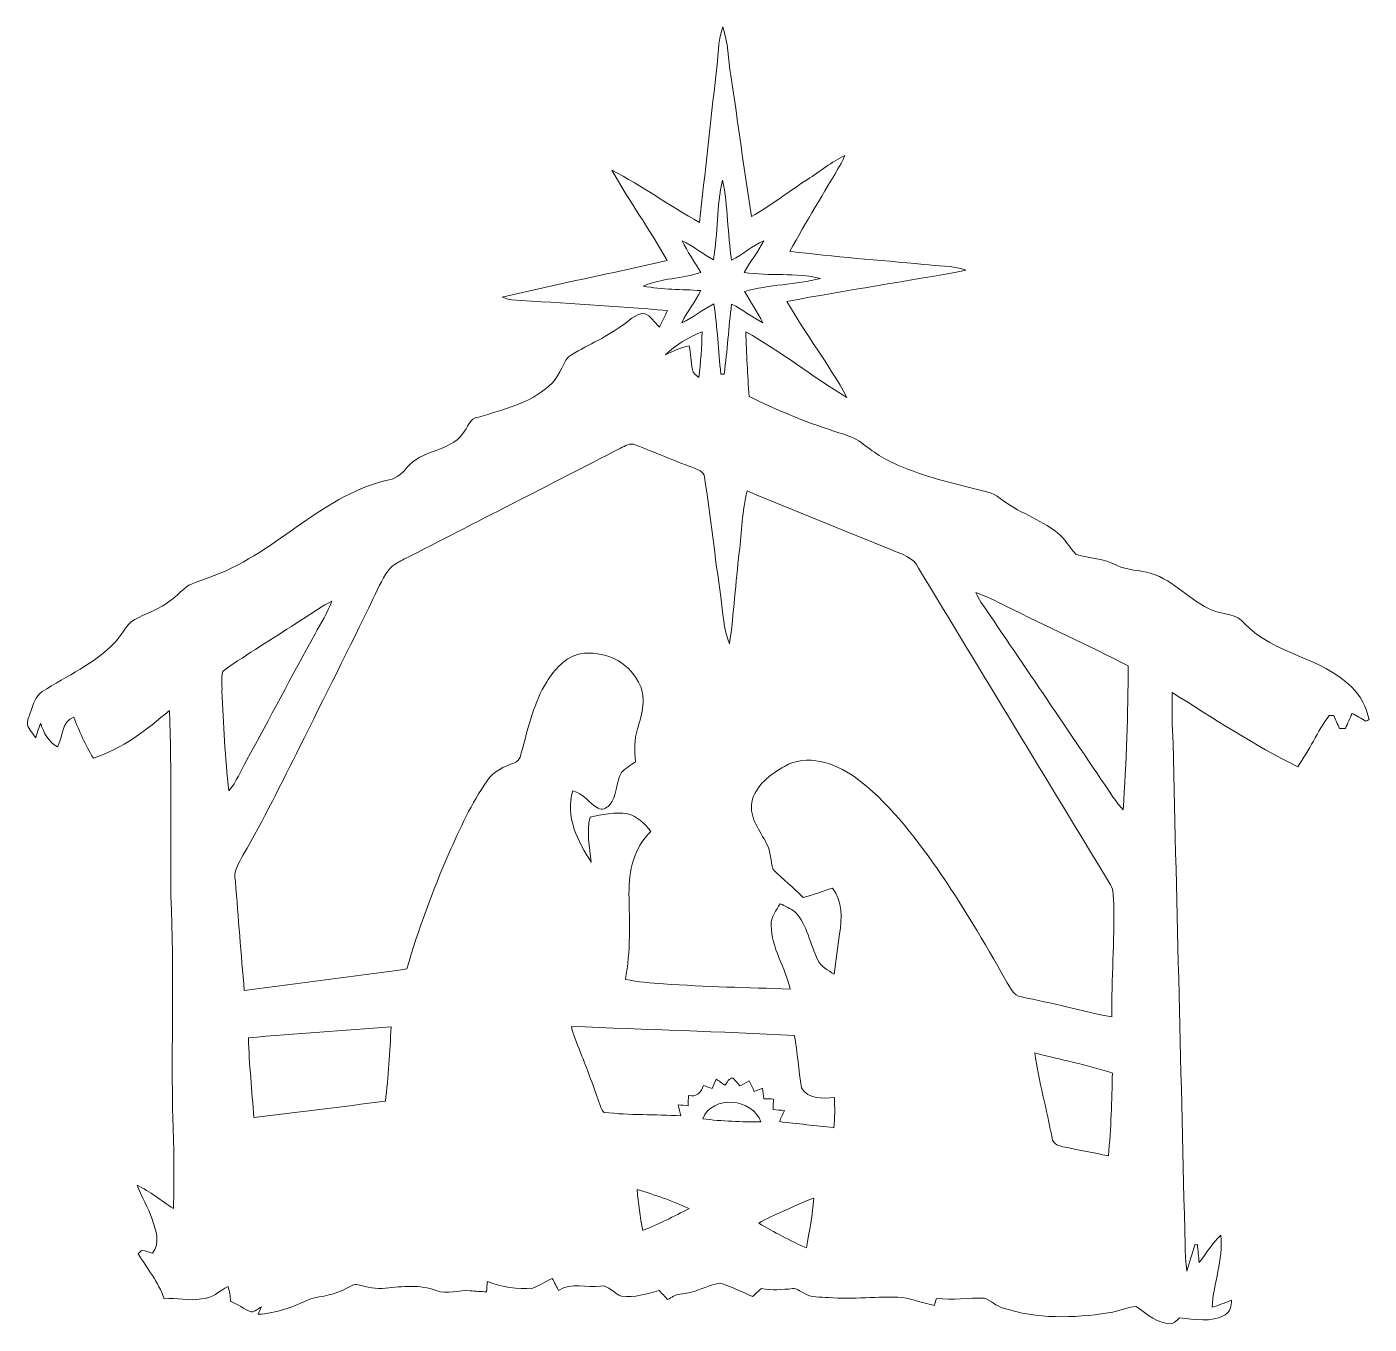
# Model space of a CAD drawing. Header units: centimetres. Extents: x -16.3 to 16.2, y -15.7 to 15.7.
import ezdxf

# ---------------------------------------------------------------- set-up
doc = ezdxf.new("R2010")
doc.units = ezdxf.units.CM
doc.header["$MEASUREMENT"] = 0
doc.layers.add('Layer 1', color=7, linetype='Continuous')

msp = doc.modelspace()

# ---------------------------------------------------------------- linework, layer by layer
at = {"layer": 'Layer 1', "color": 250, "lineweight": 9}
for points, knots in [([(0.43446, 14.5803), (0.48597, 14.95565), (0.46656, 15.34371), (0.59392, 15.70566), (0.59392, 15.70566), (0.72727, 15.32678), (0.72127, 14.91861), (0.789, 14.52632), (0.789, 14.52632), (0.95904, 13.38791), (1.10827, 12.24632), (1.28677, 11.10932), (1.28677, 11.10932), (1.75949, 11.37955), (2.18953, 11.71821), (2.64814, 12.01137), (2.64814, 12.01137), (2.94977, 12.1987), (3.22176, 12.43788), (3.54596, 12.58816), (3.54596, 12.58816), (3.5188, 12.52431), (3.49128, 12.46046), (3.45847, 12.39943), (3.45847, 12.39943), (3.04643, 11.68787), (2.61216, 10.98867), (2.21599, 10.2683), (2.21599, 10.2683), (3.2909, 10.13248), (4.37252, 10.05769), (5.45061, 9.9508), (5.45061, 9.9508), (5.79245, 9.90705), (6.15299, 9.93598), (6.47966, 9.80898), (6.47966, 9.80898), (5.03786, 9.53946), (3.58547, 9.32708), (2.14437, 9.05474), (2.14437, 9.05474), (2.59628, 8.25958), (3.16743, 7.53533), (3.59994, 6.72923), (3.59994, 6.72923), (2.76526, 7.2277), (2.00326, 7.84753), (1.14989, 8.31673), (1.14989, 8.31673), (1.17388, 7.79603), (1.18905, 7.27392), (1.23209, 6.75392), (1.23209, 6.75392), (1.88861, 6.4329), (2.56242, 6.14327), (3.26021, 5.92348), (3.26021, 5.92348), (3.45177, 5.85646), (3.65215, 5.80671), (3.83383, 5.71393), (3.83383, 5.71393), (4.12346, 5.50685), (4.40462, 5.28072), (4.73165, 5.13397), (4.73165, 5.13397), (5.35889, 4.85421), (6.02493, 4.67642), (6.69097, 4.51696), (6.69097, 4.51696), (6.90158, 4.46052), (7.13477, 4.43582), (7.30516, 4.28448), (7.30516, 4.28448), (7.73308, 3.94828), (8.26965, 3.79024), (8.6951, 3.45192), (8.6951, 3.45192), (8.88419, 3.31117), (8.9865, 3.08574), (9.1516, 2.92382), (9.1516, 2.92382), (9.47615, 2.83668), (9.82682, 2.82574), (10.12915, 2.66382), (10.12915, 2.66382), (10.38703, 2.53329), (10.68936, 2.55587), (10.9617, 2.46908), (10.9617, 2.46908), (11.52756, 2.29199), (11.91526, 1.79669), (12.45642, 1.57021), (12.45642, 1.57021), (12.71607, 1.46896), (13.04662, 1.49401), (13.229, 1.24742), (13.229, 1.24742), (13.95044, 0.50235), (15.09273, 0.44273), (15.82016, -0.28929), (15.82016, -0.28929), (16.04417, -0.49284), (16.16623, -0.78247), (16.24279, -1.06998), (16.24279, -1.06998), (16.22232, -1.08092), (16.1814, -1.10244), (16.16094, -1.11337), (16.16094, -1.11337), (16.05123, -1.04811), (15.94187, -0.9832), (15.83074, -0.92252), (15.83074, -0.92252), (15.77747, -1.04529), (15.7235, -1.1677), (15.66846, -1.28976), (15.66846, -1.28976), (15.62013, -1.28906), (15.57251, -1.2887), (15.52488, -1.2887), (15.52488, -1.2887), (15.47761, -1.18358), (15.43175, -1.07774), (15.38448, -0.97262), (15.38448, -0.97262), (15.35767, -0.97226), (15.30369, -0.97191), (15.27653, -0.97191), (15.27653, -0.97191), (14.98654, -1.36385), (14.79851, -1.82034), (14.51241, -2.21439), (14.51241, -2.21439), (13.45655, -1.69299), (12.47265, -1.04211), (11.4757, -0.41946), (11.4757, -0.41946), (11.46582, -0.82692), (11.47182, -1.23473), (11.4944, -1.64184), (11.4944, -1.64184), (11.58859, -5.69913), (11.69266, -9.75608), (11.7865, -13.81337), (11.7865, -13.81337), (11.79144, -14.01798), (11.80096, -14.22471), (11.82601, -14.42932), (11.82601, -14.42932), (11.89727, -14.21977), (11.95654, -14.00599), (12.01827, -13.79397), (12.01827, -13.79397), (12.0345, -13.79291), (12.06695, -13.79115), (12.08318, -13.79009), (12.08318, -13.79009), (12.09694, -13.93332), (12.1114, -14.07725), (12.12657, -14.22154), (12.12657, -14.22154), (12.30261, -14.00317), (12.44337, -13.75411), (12.6508, -13.56184), (12.6508, -13.56184), (12.71113, -14.15698), (12.47512, -14.72178), (12.43843, -15.30809), (12.43843, -15.30809), (12.59894, -15.26047), (12.7524, -15.19309), (12.9108, -15.13805), (12.9108, -15.13805), (12.90621, -15.26893), (12.88011, -15.41922), (12.75558, -15.49048), (12.75558, -15.49048), (12.4215, -15.68874), (12.01721, -15.5949), (11.65244, -15.56386), (11.65244, -15.56386), (11.59388, -15.6143), (11.5399, -15.67533), (11.46688, -15.70532), (11.46688, -15.70532), (11.12257, -15.7159), (10.8661, -15.47143), (10.6054, -15.28798), (10.6054, -15.28798), (10.37186, -15.30068), (10.1556, -15.41992), (9.92136, -15.4425), (9.92136, -15.4425), (9.07999, -15.57444), (8.19557, -15.59384), (7.37819, -15.32467), (7.37819, -15.32467), (7.21485, -15.27387), (7.08503, -15.15287), (6.93051, -15.08584), (6.93051, -15.08584), (6.54175, -15.0742), (6.15299, -15.13523), (5.76458, -15.09502), (5.76458, -15.09502), (5.74976, -15.15005), (5.73495, -15.20508), (5.71978, -15.26047), (5.71978, -15.26047), (5.45555, -15.21108), (5.2026, -15.11689), (4.93908, -15.06785), (4.93908, -15.06785), (4.34535, -15.04175), (3.75092, -15.11336), (3.15685, -15.07314), (3.15685, -15.07314), (2.95188, -15.04951), (2.72681, -15.0862), (2.54725, -14.96096), (2.54725, -14.96096), (2.46223, -14.92039), (2.38603, -14.83925), (2.28407, -14.85548), (2.28407, -14.85548), (2.03219, -14.87947), (1.77854, -14.90134), (1.52772, -14.85407), (1.52772, -14.85407), (1.45646, -14.91792), (1.38661, -14.98389), (1.3157, -15.0488), (1.3157, -15.0488), (1.05923, -14.92956), (0.80205, -14.80785), (0.53324, -14.72072), (0.53324, -14.72072), (0.1981, -14.77328), (-0.10141, -14.97966), (-0.44537, -14.98742), (-0.44537, -14.98742), (-0.55579, -14.99835), (-0.6461, -15.0742), (-0.74488, -15.11936), (-0.74488, -15.11936), (-0.81226, -15.04527), (-0.87964, -14.97154), (-0.94631, -14.89887), (-0.94631, -14.89887), (-1.24159, -14.98248), (-1.54533, -15.08408), (-1.85507, -15.03434), (-1.85507, -15.03434), (-2.04557, -14.99059), (-2.16093, -14.75212), (-2.37083, -14.79445), (-2.37083, -14.79445), (-2.71091, -14.8456), (-3.07003, -14.68862), (-3.38048, -14.90346), (-3.38048, -14.90346), (-3.43269, -14.80433), (-3.48384, -14.70661), (-3.5357, -14.60889), (-3.5357, -14.60889), (-3.69516, -14.68227), (-3.84191, -14.78387), (-4.00842, -14.84137), (-4.00842, -14.84137), (-4.37919, -14.87735), (-4.7542, -14.8142), (-5.10203, -14.68297), (-5.10203, -14.68297), (-5.10874, -14.74612), (-5.12179, -14.87171), (-5.12849, -14.93485), (-5.12849, -14.93485), (-5.25902, -14.9278), (-5.38955, -14.91475), (-5.52008, -14.90663), (-5.52008, -14.90663), (-5.7963, -14.88229), (-6.07641, -15.00576), (-6.34558, -14.9024), (-6.34558, -14.9024), (-6.73645, -14.75423), (-7.16508, -14.80045), (-7.57113, -14.84525), (-7.57113, -14.84525), (-7.79867, -14.87806), (-8.01739, -14.81491), (-8.23435, -14.76093), (-8.23435, -14.76093), (-8.3356, -14.72954), (-8.4252, -14.8142), (-8.51234, -14.84595), (-8.51234, -14.84595), (-8.78468, -15.00576), (-9.10253, -15.03257), (-9.40169, -15.10772), (-9.40169, -15.10772), (-9.79751, -15.29504), (-10.21343, -15.4552), (-10.65546, -15.47743), (-10.65546, -15.47743), (-10.63006, -15.4164), (-10.60396, -15.35642), (-10.5782, -15.29645), (-10.5782, -15.29645), (-10.65828, -15.33737), (-10.73166, -15.4164), (-10.8248, -15.41851), (-10.8248, -15.41851), (-11.00013, -15.35466), (-11.14653, -15.22872), (-11.32151, -15.16204), (-11.32151, -15.16204), (-11.33033, -15.04104), (-11.34867, -14.9218), (-11.38148, -14.80503), (-11.38148, -14.80503), (-11.59844, -14.9024), (-11.772, -15.11371), (-12.02953, -15.10137), (-12.02953, -15.10137), (-12.33151, -15.16628), (-12.63313, -15.06962), (-12.93476, -15.10031), (-12.93476, -15.10031), (-13.06317, -14.6925), (-13.3461, -14.37006), (-13.56059, -14.00987), (-13.56059, -14.00987), (-13.52707, -13.97953), (-13.49356, -13.94955), (-13.45969, -13.92027), (-13.45969, -13.92027), (-13.3782, -13.94567), (-13.29671, -13.97177), (-13.21522, -13.99788), (-13.21522, -13.99788), (-13.01449, -13.75587), (-13.13443, -13.43943), (-13.22016, -13.17379), (-13.22016, -13.17379), (-13.32317, -12.89121), (-13.47804, -12.63157), (-13.58881, -12.35252), (-13.58881, -12.35252), (-13.26919, -12.4961), (-13.00285, -12.7307), (-12.70616, -12.91414), (-12.70616, -12.91414), (-12.69028, -12.20189), (-12.68817, -11.48963), (-12.72133, -10.77807), (-12.72133, -10.77807), (-12.76155, -8.96797), (-12.69099, -7.15575), (-12.76719, -5.34635), (-12.76719, -5.34635), (-12.7686, -3.8474), (-12.75696, -2.34774), (-12.8, -0.84985), (-12.8, -0.84985), (-13.35386, -1.32151), (-13.943, -1.78083), (-14.64432, -2.00802), (-14.64432, -2.00802), (-14.84152, -1.69616), (-14.98828, -1.35644), (-15.1174, -1.01177), (-15.1174, -1.01177), (-15.4296, -1.11232), (-15.37281, -1.49473), (-15.51568, -1.73497), (-15.51568, -1.73497), (-15.73158, -1.61714), (-15.84623, -1.39665), (-15.92067, -1.16982), (-15.92067, -1.16982), (-15.97253, -1.27918), (-16.0071, -1.3956), (-16.04026, -1.51201), (-16.04026, -1.51201), (-16.11011, -1.41324), (-16.19125, -1.3201), (-16.23993, -1.20862), (-16.23993, -1.20862), (-16.25616, -1.09997), (-16.19936, -0.9959), (-16.16867, -0.8943), (-16.16867, -0.8943), (-16.09706, -0.7165), (-16.06037, -0.50342), (-15.88504, -0.39547), (-15.88504, -0.39547), (-15.28885, -0.01024), (-14.61433, 0.27833), (-14.11868, 0.80186), (-14.11868, 0.80186), (-13.97475, 0.95496), (-13.88126, 1.14899), (-13.73133, 1.29539), (-13.73133, 1.29539), (-13.49673, 1.45203), (-13.21839, 1.5247), (-12.98133, 1.67675), (-12.98133, 1.67675), (-12.76225, 1.80198), (-12.58057, 1.97837), (-12.39325, 2.14418), (-12.39325, 2.14418), (-12.22991, 2.24437), (-12.03941, 2.29199), (-11.86302, 2.36325), (-11.86302, 2.36325), (-10.29351, 2.8903), (-9.18755, 4.31129), (-7.56583, 4.72087), (-7.56583, 4.72087), (-7.3517, 4.73921), (-7.18095, 4.86198), (-7.05501, 5.02955), (-7.05501, 5.02955), (-6.7047, 5.46734), (-6.03725, 5.40102), (-5.69788, 5.85258), (-5.69788, 5.85258), (-5.57687, 5.99192), (-5.55077, 6.23957), (-5.32181, 6.25051), (-5.32181, 6.25051), (-4.72703, 6.43925), (-4.0818, 6.5793), (-3.60731, 7.01392), (-3.60731, 7.01392), (-3.37977, 7.19278), (-3.30992, 7.48982), (-3.14518, 7.7163), (-3.14518, 7.7163), (-2.73066, 7.97771), (-2.26676, 8.15904), (-1.87094, 8.45325), (-1.87094, 8.45325), (-1.68609, 8.5605), (-1.53721, 8.76052), (-1.30509, 8.7644), (-1.30509, 8.7644), (-1.14951, 8.70196), (-1.06096, 8.54603), (-0.94173, 8.43526), (-0.94173, 8.43526), (-0.87329, 8.5665), (-0.80026, 8.69561), (-0.74876, 8.83461), (-0.74876, 8.83461), (-2.00076, 8.9482), (-3.25771, 9.00817), (-4.51184, 9.09601), (-4.51184, 9.09601), (-4.59474, 9.10448), (-4.67376, 9.13235), (-4.75208, 9.15881), (-4.75208, 9.15881), (-3.42316, 9.47243), (-2.08296, 9.73842), (-0.75228, 10.04463), (-0.75228, 10.04463), (-1.16821, 10.79288), (-1.67974, 11.48644), (-2.09108, 12.23644), (-2.09108, 12.23644), (-1.36224, 11.85509), (-0.69161, 11.3672), (0.02877, 10.96856), (0.02877, 10.96856), (0.16529, 12.17224), (0.2937, 13.37697), (0.43446, 14.5803), (0.43446, 14.5803), (0.43446, 14.5803), (0.43446, 14.5803), (0.43446, 14.5803)], [0, 0, 0, 0, 0.00819672, 0.00819672, 0.00819672, 0.00819672, 0.01639344, 0.01639344, 0.01639344, 0.01639344, 0.02459016, 0.02459016, 0.02459016, 0.02459016, 0.03278689, 0.03278689, 0.03278689, 0.03278689, 0.04098361, 0.04098361, 0.04098361, 0.04098361, 0.04918033, 0.04918033, 0.04918033, 0.04918033, 0.05737705, 0.05737705, 0.05737705, 0.05737705, 0.06557377, 0.06557377, 0.06557377, 0.06557377, 0.07377049, 0.07377049, 0.07377049, 0.07377049, 0.08196721, 0.08196721, 0.08196721, 0.08196721, 0.09016393, 0.09016393, 0.09016393, 0.09016393, 0.09836066, 0.09836066, 0.09836066, 0.09836066, 0.10655738, 0.10655738, 0.10655738, 0.10655738, 0.1147541, 0.1147541, 0.1147541, 0.1147541, 0.12295082, 0.12295082, 0.12295082, 0.12295082, 0.13114754, 0.13114754, 0.13114754, 0.13114754, 0.13934426, 0.13934426, 0.13934426, 0.13934426, 0.14754098, 0.14754098, 0.14754098, 0.14754098, 0.1557377, 0.1557377, 0.1557377, 0.1557377, 0.16393443, 0.16393443, 0.16393443, 0.16393443, 0.17213115, 0.17213115, 0.17213115, 0.17213115, 0.18032787, 0.18032787, 0.18032787, 0.18032787, 0.18852459, 0.18852459, 0.18852459, 0.18852459, 0.19672131, 0.19672131, 0.19672131, 0.19672131, 0.20491803, 0.20491803, 0.20491803, 0.20491803, 0.21311475, 0.21311475, 0.21311475, 0.21311475, 0.22131148, 0.22131148, 0.22131148, 0.22131148, 0.2295082, 0.2295082, 0.2295082, 0.2295082, 0.23770492, 0.23770492, 0.23770492, 0.23770492, 0.24590164, 0.24590164, 0.24590164, 0.24590164, 0.25409836, 0.25409836, 0.25409836, 0.25409836, 0.26229508, 0.26229508, 0.26229508, 0.26229508, 0.2704918, 0.2704918, 0.2704918, 0.2704918, 0.27868852, 0.27868852, 0.27868852, 0.27868852, 0.28688525, 0.28688525, 0.28688525, 0.28688525, 0.29508197, 0.29508197, 0.29508197, 0.29508197, 0.30327869, 0.30327869, 0.30327869, 0.30327869, 0.31147541, 0.31147541, 0.31147541, 0.31147541, 0.31967213, 0.31967213, 0.31967213, 0.31967213, 0.32786885, 0.32786885, 0.32786885, 0.32786885, 0.33606557, 0.33606557, 0.33606557, 0.33606557, 0.3442623, 0.3442623, 0.3442623, 0.3442623, 0.35245902, 0.35245902, 0.35245902, 0.35245902, 0.36065574, 0.36065574, 0.36065574, 0.36065574, 0.36885246, 0.36885246, 0.36885246, 0.36885246, 0.37704918, 0.37704918, 0.37704918, 0.37704918, 0.3852459, 0.3852459, 0.3852459, 0.3852459, 0.39344262, 0.39344262, 0.39344262, 0.39344262, 0.40163934, 0.40163934, 0.40163934, 0.40163934, 0.40983607, 0.40983607, 0.40983607, 0.40983607, 0.41803279, 0.41803279, 0.41803279, 0.41803279, 0.42622951, 0.42622951, 0.42622951, 0.42622951, 0.43442623, 0.43442623, 0.43442623, 0.43442623, 0.44262295, 0.44262295, 0.44262295, 0.44262295, 0.45081967, 0.45081967, 0.45081967, 0.45081967, 0.45901639, 0.45901639, 0.45901639, 0.45901639, 0.46721311, 0.46721311, 0.46721311, 0.46721311, 0.47540984, 0.47540984, 0.47540984, 0.47540984, 0.48360656, 0.48360656, 0.48360656, 0.48360656, 0.49180328, 0.49180328, 0.49180328, 0.49180328, 0.5, 0.5, 0.5, 0.5, 0.50819672, 0.50819672, 0.50819672, 0.50819672, 0.51639344, 0.51639344, 0.51639344, 0.51639344, 0.52459016, 0.52459016, 0.52459016, 0.52459016, 0.53278689, 0.53278689, 0.53278689, 0.53278689, 0.54098361, 0.54098361, 0.54098361, 0.54098361, 0.54918033, 0.54918033, 0.54918033, 0.54918033, 0.55737705, 0.55737705, 0.55737705, 0.55737705, 0.56557377, 0.56557377, 0.56557377, 0.56557377, 0.57377049, 0.57377049, 0.57377049, 0.57377049, 0.58196721, 0.58196721, 0.58196721, 0.58196721, 0.59016393, 0.59016393, 0.59016393, 0.59016393, 0.59836066, 0.59836066, 0.59836066, 0.59836066, 0.60655738, 0.60655738, 0.60655738, 0.60655738, 0.6147541, 0.6147541, 0.6147541, 0.6147541, 0.62295082, 0.62295082, 0.62295082, 0.62295082, 0.63114754, 0.63114754, 0.63114754, 0.63114754, 0.63934426, 0.63934426, 0.63934426, 0.63934426, 0.64754098, 0.64754098, 0.64754098, 0.64754098, 0.6557377, 0.6557377, 0.6557377, 0.6557377, 0.66393443, 0.66393443, 0.66393443, 0.66393443, 0.67213115, 0.67213115, 0.67213115, 0.67213115, 0.68032787, 0.68032787, 0.68032787, 0.68032787, 0.68852459, 0.68852459, 0.68852459, 0.68852459, 0.69672131, 0.69672131, 0.69672131, 0.69672131, 0.70491803, 0.70491803, 0.70491803, 0.70491803, 0.71311475, 0.71311475, 0.71311475, 0.71311475, 0.72131148, 0.72131148, 0.72131148, 0.72131148, 0.7295082, 0.7295082, 0.7295082, 0.7295082, 0.73770492, 0.73770492, 0.73770492, 0.73770492, 0.74590164, 0.74590164, 0.74590164, 0.74590164, 0.75409836, 0.75409836, 0.75409836, 0.75409836, 0.76229508, 0.76229508, 0.76229508, 0.76229508, 0.7704918, 0.7704918, 0.7704918, 0.7704918, 0.77868852, 0.77868852, 0.77868852, 0.77868852, 0.78688525, 0.78688525, 0.78688525, 0.78688525, 0.79508197, 0.79508197, 0.79508197, 0.79508197, 0.80327869, 0.80327869, 0.80327869, 0.80327869, 0.81147541, 0.81147541, 0.81147541, 0.81147541, 0.81967213, 0.81967213, 0.81967213, 0.81967213, 0.82786885, 0.82786885, 0.82786885, 0.82786885, 0.83606557, 0.83606557, 0.83606557, 0.83606557, 0.8442623, 0.8442623, 0.8442623, 0.8442623, 0.85245902, 0.85245902, 0.85245902, 0.85245902, 0.86065574, 0.86065574, 0.86065574, 0.86065574, 0.86885246, 0.86885246, 0.86885246, 0.86885246, 0.87704918, 0.87704918, 0.87704918, 0.87704918, 0.8852459, 0.8852459, 0.8852459, 0.8852459, 0.89344262, 0.89344262, 0.89344262, 0.89344262, 0.90163934, 0.90163934, 0.90163934, 0.90163934, 0.90983607, 0.90983607, 0.90983607, 0.90983607, 0.91803279, 0.91803279, 0.91803279, 0.91803279, 0.92622951, 0.92622951, 0.92622951, 0.92622951, 0.93442623, 0.93442623, 0.93442623, 0.93442623, 0.94262295, 0.94262295, 0.94262295, 0.94262295, 0.95081967, 0.95081967, 0.95081967, 0.95081967, 0.95901639, 0.95901639, 0.95901639, 0.95901639, 0.96721311, 0.96721311, 0.96721311, 0.96721311, 0.97540984, 0.97540984, 0.97540984, 0.97540984, 0.98360656, 0.98360656, 0.98360656, 0.98360656, 1, 1, 1, 1]), ([(0.36461, 10.06263), (0.10744, 10.20656), (-0.12293, 10.39565), (-0.38751, 10.52547), (-0.38751, 10.52547), (-0.27039, 10.25066), (-0.08589, 10.01253), (0.06122, 9.7543), (0.06122, 9.7543), (-0.3928, 9.60648), (-0.89057, 9.61601), (-1.33049, 9.42798), (-1.33049, 9.42798), (-0.87329, 9.32991), (-0.40233, 9.35566), (0.06122, 9.3158), (0.06122, 9.3158), (-0.07389, 9.04557), (-0.26863, 8.80991), (-0.40198, 8.53827), (-0.40198, 8.53827), (-0.12434, 8.65963), (0.1092, 8.86001), (0.37943, 8.99653), (0.37943, 8.99653), (0.46127, 8.43279), (0.48491, 7.86306), (0.54664, 7.2972), (0.54664, 7.2972), (0.5664, 7.2972), (0.60556, 7.2972), (0.62531, 7.2972), (0.62531, 7.2972), (0.70786, 7.85918), (0.73256, 8.42715), (0.80805, 8.98983), (0.80805, 8.98983), (1.07475, 8.86565), (1.29912, 8.6681), (1.563, 8.53757), (1.563, 8.53757), (1.43317, 8.80145), (1.27054, 9.04663), (1.11744, 9.2971), (1.11744, 9.2971), (1.72034, 9.46714), (2.35675, 9.45408), (2.9607, 9.61354), (2.9607, 9.61354), (2.35534, 9.7543), (1.72316, 9.66751), (1.11003, 9.75324), (1.11003, 9.75324), (1.25749, 10.01818), (1.44693, 10.25736), (1.5884, 10.52618), (1.5884, 10.52618), (1.30759, 10.40588), (1.07722, 10.19633), (0.8084, 10.05381), (0.8084, 10.05381), (0.70434, 10.69727), (0.72303, 11.35626), (0.58686, 11.99479), (0.58686, 11.99479), (0.42882, 11.36367), (0.48491, 10.70115), (0.36461, 10.06263), (0.36461, 10.06263), (0.36461, 10.06263), (0.36461, 10.06263), (0.36461, 10.06263)], [0, 0, 0, 0, 0.05263158, 0.05263158, 0.05263158, 0.05263158, 0.10526316, 0.10526316, 0.10526316, 0.10526316, 0.15789474, 0.15789474, 0.15789474, 0.15789474, 0.21052632, 0.21052632, 0.21052632, 0.21052632, 0.26315789, 0.26315789, 0.26315789, 0.26315789, 0.31578947, 0.31578947, 0.31578947, 0.31578947, 0.36842105, 0.36842105, 0.36842105, 0.36842105, 0.42105263, 0.42105263, 0.42105263, 0.42105263, 0.47368421, 0.47368421, 0.47368421, 0.47368421, 0.52631579, 0.52631579, 0.52631579, 0.52631579, 0.57894737, 0.57894737, 0.57894737, 0.57894737, 0.63157895, 0.63157895, 0.63157895, 0.63157895, 0.68421053, 0.68421053, 0.68421053, 0.68421053, 0.73684211, 0.73684211, 0.73684211, 0.73684211, 0.78947368, 0.78947368, 0.78947368, 0.78947368, 0.84210526, 0.84210526, 0.84210526, 0.84210526, 0.89473684, 0.89473684, 0.89473684, 0.89473684, 1, 1, 1, 1]), ([(-0.79709, 7.76357), (-0.61082, 7.84965), (-0.42385, 7.93785), (-0.22135, 7.98088), (-0.22135, 7.98088), (-0.17585, 7.7918), (-0.17338, 7.59565), (-0.14127, 7.40374), (-0.14127, 7.40374), (-0.13034, 7.31413), (-0.04355, 7.26721), (0.01748, 7.21253), (0.01748, 7.21253), (0.05875, 7.58048), (0.08309, 7.94984), (0.09297, 8.3199), (0.09297, 8.3199), (-0.23335, 8.19114), (-0.54168, 8.00523), (-0.79709, 7.76357), (-0.79709, 7.76357), (-0.79709, 7.76357), (-0.79709, 7.76357), (-0.79709, 7.76357)], [0, 0, 0, 0, 0.14285714, 0.14285714, 0.14285714, 0.14285714, 0.28571429, 0.28571429, 0.28571429, 0.28571429, 0.42857143, 0.42857143, 0.42857143, 0.42857143, 0.57142857, 0.57142857, 0.57142857, 0.57142857, 0.71428571, 0.71428571, 0.71428571, 0.71428571, 1, 1, 1, 1]), ([(-1.88188, 5.50121), (-3.62848, 4.60127), (-5.37791, 3.70592), (-7.12627, 2.80881), (-7.12627, 2.80881), (-7.22646, 2.75483), (-7.32841, 2.70368), (-7.4219, 2.63842), (-7.4219, 2.63842), (-7.63039, 2.41511), (-7.73376, 2.12477), (-7.86958, 1.85666), (-7.86958, 1.85666), (-8.45554, 0.65933), (-9.04856, -0.53517), (-9.64687, -1.72685), (-9.64687, -1.72685), (-10.08608, -2.6095), (-10.52458, -3.49321), (-11.01494, -4.34905), (-11.01494, -4.34905), (-11.1236, -4.54731), (-11.26965, -4.75051), (-11.20721, -4.99217), (-11.20721, -4.99217), (-11.13383, -5.8727), (-11.07315, -6.75464), (-10.99095, -7.63447), (-10.99095, -7.63447), (-9.68074, -7.45209), (-8.36523, -7.30674), (-7.05678, -7.1113), (-7.05678, -7.1113), (-6.77596, -6.1588), (-6.43024, -5.2257), (-6.03866, -4.31342), (-6.03866, -4.31342), (-5.7709, -3.70805), (-5.49256, -3.10234), (-5.11473, -2.55624), (-5.11473, -2.55624), (-4.9574, -2.32975), (-4.70198, -2.2084), (-4.4501, -2.11809), (-4.4501, -2.11809), (-4.30864, -2.0761), (-4.29558, -1.90042), (-4.25819, -1.78542), (-4.25819, -1.78542), (-4.11108, -1.22767), (-3.97526, -0.65441), (-3.6694, -0.1577), (-3.6694, -0.1577), (-3.48278, 0.14534), (-3.22208, 0.43779), (-2.86048, 0.51893), (-2.86048, 0.51893), (-2.31227, 0.61347), (-1.69985, 0.3436), (-1.44867, -0.1644), (-1.44867, -0.1644), (-1.23841, -0.50977), (-1.36682, -0.93064), (-1.46807, -1.29329), (-1.46807, -1.29329), (-1.56226, -1.55188), (-1.53616, -1.82599), (-1.52169, -2.0948), (-1.52169, -2.0948), (-1.63529, -2.17876), (-1.76723, -2.24473), (-1.85754, -2.3555), (-1.85754, -2.3555), (-2.00747, -2.60139), (-1.95631, -2.92912), (-2.15563, -3.15172), (-2.15563, -3.15172), (-2.22584, -3.2124), (-2.33202, -3.28084), (-2.42339, -3.22193), (-2.42339, -3.22193), (-2.64176, -3.09775), (-2.78323, -2.85962), (-3.04111, -2.80036), (-3.04111, -2.80036), (-3.22314, -3.40996), (-2.92398, -4.02767), (-2.59026, -4.52403), (-2.59026, -4.52403), (-2.634, -4.16279), (-2.70738, -3.79872), (-2.6213, -3.43642), (-2.6213, -3.43642), (-2.32497, -3.36833), (-2.0177, -3.30624), (-1.7129, -3.35739), (-1.7129, -3.35739), (-1.47477, -3.41243), (-1.29591, -3.59622), (-1.14845, -3.78073), (-1.14845, -3.78073), (-1.55873, -4.16737), (-1.68326, -4.74416), (-1.67762, -5.28709), (-1.67762, -5.28709), (-1.66351, -5.98135), (-1.63423, -6.68091), (-1.76511, -7.36777), (-1.76511, -7.36777), (-1.46137, -7.42457), (-1.15339, -7.45702), (-0.84471, -7.47502), (-0.84471, -7.47502), (0.17587, -7.54063), (1.19858, -7.56956), (2.22093, -7.59849), (2.22093, -7.59849), (2.11404, -7.06967), (1.76443, -6.60789), (1.7669, -6.05262), (1.7669, -6.05262), (1.7475, -5.84977), (1.89249, -5.69772), (1.9821, -5.53297), (1.9821, -5.53297), (2.10557, -5.58942), (2.23045, -5.64551), (2.33946, -5.72735), (2.33946, -5.72735), (2.65061, -6.04838), (2.69788, -6.51511), (2.89861, -6.89717), (2.89861, -6.89717), (2.97093, -7.06297), (3.14309, -7.14623), (3.28914, -7.23795), (3.28914, -7.23795), (3.32759, -6.91163), (3.37239, -6.58672), (3.42284, -6.26252), (3.42284, -6.26252), (3.47717, -5.89104), (3.49375, -5.46771), (3.25174, -5.15656), (3.25174, -5.15656), (3.01291, -5.22676), (2.78255, -5.32307), (2.5409, -5.3841), (2.5409, -5.3841), (2.30877, -5.14668), (2.04912, -4.93713), (1.81523, -4.70395), (1.81523, -4.70395), (1.74574, -4.50039), (1.76232, -4.27179), (1.65578, -4.07918), (1.65578, -4.07918), (1.4995, -3.7652), (1.2268, -3.45547), (1.29912, -3.07764), (1.29912, -3.07764), (1.37497, -2.67124), (1.74785, -2.3989), (2.08475, -2.2084), (2.08475, -2.2084), (2.6238, -1.89195), (3.29866, -2.11914), (3.77703, -2.45499), (3.77703, -2.45499), (4.59159, -3.04801), (5.20507, -3.86751), (5.78328, -4.68172), (5.78328, -4.68172), (6.38582, -5.55449), (6.93263, -6.46537), (7.44521, -7.39352), (7.44521, -7.39352), (7.54611, -7.54381), (7.6209, -7.76712), (7.82798, -7.78899), (7.82798, -7.78899), (8.55964, -7.92975), (9.27648, -8.13965), (10.00955, -8.2737), (10.00955, -8.2737), (10.01061, -7.35578), (10.07447, -6.43926), (10.05753, -5.52133), (10.05753, -5.52133), (10.04201, -5.37105), (10.06424, -5.20524), (9.98133, -5.07154), (9.98133, -5.07154), (8.4284, -2.51884), (6.88112, 0.03774), (5.33454, 2.59432), (5.33454, 2.59432), (5.21813, 2.85961), (4.92003, 2.93581), (4.67555, 3.03565), (4.67555, 3.03565), (3.5135, 3.51754), (2.33981, 3.97157), (1.18235, 4.4644), (1.18235, 4.4644), (1.05888, 3.97933), (1.05253, 3.47415), (0.99291, 2.97955), (0.99291, 2.97955), (0.90507, 2.24154), (0.85885, 1.49895), (0.75725, 0.7627), (0.75725, 0.7627), (0.60132, 1.12042), (0.60415, 1.518), (0.54453, 1.89688), (0.54453, 1.89688), (0.40871, 2.86349), (0.28912, 3.83222), (0.15294, 4.79848), (0.15294, 4.79848), (0.13495, 4.93994), (-0.02556, 4.98227), (-0.13492, 5.03131), (-0.13492, 5.03131), (-0.602, 5.20523), (-1.05991, 5.40384), (-1.52522, 5.582), (-1.52522, 5.582), (-1.65046, 5.64197), (-1.77075, 5.55166), (-1.88188, 5.50121), (-1.88188, 5.50121), (-1.88188, 5.50121), (-1.88188, 5.50121), (-1.88188, 5.50121)], [0, 0, 0, 0, 0.01666667, 0.01666667, 0.01666667, 0.01666667, 0.03333333, 0.03333333, 0.03333333, 0.03333333, 0.05, 0.05, 0.05, 0.05, 0.06666667, 0.06666667, 0.06666667, 0.06666667, 0.08333333, 0.08333333, 0.08333333, 0.08333333, 0.1, 0.1, 0.1, 0.1, 0.11666667, 0.11666667, 0.11666667, 0.11666667, 0.13333333, 0.13333333, 0.13333333, 0.13333333, 0.15, 0.15, 0.15, 0.15, 0.16666667, 0.16666667, 0.16666667, 0.16666667, 0.18333333, 0.18333333, 0.18333333, 0.18333333, 0.2, 0.2, 0.2, 0.2, 0.21666667, 0.21666667, 0.21666667, 0.21666667, 0.23333333, 0.23333333, 0.23333333, 0.23333333, 0.25, 0.25, 0.25, 0.25, 0.26666667, 0.26666667, 0.26666667, 0.26666667, 0.28333333, 0.28333333, 0.28333333, 0.28333333, 0.3, 0.3, 0.3, 0.3, 0.31666667, 0.31666667, 0.31666667, 0.31666667, 0.33333333, 0.33333333, 0.33333333, 0.33333333, 0.35, 0.35, 0.35, 0.35, 0.36666667, 0.36666667, 0.36666667, 0.36666667, 0.38333333, 0.38333333, 0.38333333, 0.38333333, 0.4, 0.4, 0.4, 0.4, 0.41666667, 0.41666667, 0.41666667, 0.41666667, 0.43333333, 0.43333333, 0.43333333, 0.43333333, 0.45, 0.45, 0.45, 0.45, 0.46666667, 0.46666667, 0.46666667, 0.46666667, 0.48333333, 0.48333333, 0.48333333, 0.48333333, 0.5, 0.5, 0.5, 0.5, 0.51666667, 0.51666667, 0.51666667, 0.51666667, 0.53333333, 0.53333333, 0.53333333, 0.53333333, 0.55, 0.55, 0.55, 0.55, 0.56666667, 0.56666667, 0.56666667, 0.56666667, 0.58333333, 0.58333333, 0.58333333, 0.58333333, 0.6, 0.6, 0.6, 0.6, 0.61666667, 0.61666667, 0.61666667, 0.61666667, 0.63333333, 0.63333333, 0.63333333, 0.63333333, 0.65, 0.65, 0.65, 0.65, 0.66666667, 0.66666667, 0.66666667, 0.66666667, 0.68333333, 0.68333333, 0.68333333, 0.68333333, 0.7, 0.7, 0.7, 0.7, 0.71666667, 0.71666667, 0.71666667, 0.71666667, 0.73333333, 0.73333333, 0.73333333, 0.73333333, 0.75, 0.75, 0.75, 0.75, 0.76666667, 0.76666667, 0.76666667, 0.76666667, 0.78333333, 0.78333333, 0.78333333, 0.78333333, 0.8, 0.8, 0.8, 0.8, 0.81666667, 0.81666667, 0.81666667, 0.81666667, 0.83333333, 0.83333333, 0.83333333, 0.83333333, 0.85, 0.85, 0.85, 0.85, 0.86666667, 0.86666667, 0.86666667, 0.86666667, 0.88333333, 0.88333333, 0.88333333, 0.88333333, 0.9, 0.9, 0.9, 0.9, 0.91666667, 0.91666667, 0.91666667, 0.91666667, 0.93333333, 0.93333333, 0.93333333, 0.93333333, 0.95, 0.95, 0.95, 0.95, 0.96666667, 0.96666667, 0.96666667, 0.96666667, 1, 1, 1, 1]), ([(6.72202, 2.0013), (6.75694, 1.92369), (6.79504, 1.84643), (6.84267, 1.77482), (6.84267, 1.77482), (7.91441, 0.20002), (8.98121, -1.37831), (10.04836, -2.95629), (10.04836, -2.95629), (10.12103, -3.06035), (10.19653, -3.16442), (10.28613, -3.25544), (10.28613, -3.25544), (10.36657, -2.09657), (10.4029, -0.93416), (10.41137, 0.22718), (10.41137, 0.22718), (9.43523, 0.73342), (8.43087, 1.18392), (7.44733, 1.67533), (7.44733, 1.67533), (7.21062, 1.79528), (6.97179, 1.9117), (6.72202, 2.0013), (6.72202, 2.0013), (6.72202, 2.0013), (6.72202, 2.0013), (6.72202, 2.0013)], [0, 0, 0, 0, 0.125, 0.125, 0.125, 0.125, 0.25, 0.25, 0.25, 0.25, 0.375, 0.375, 0.375, 0.375, 0.5, 0.5, 0.5, 0.5, 0.625, 0.625, 0.625, 0.625, 0.75, 0.75, 0.75, 0.75, 1, 1, 1, 1]), ([(-9.52516, 1.39488), (-10.10125, 1.01705), (-10.68686, 0.6544), (-11.26295, 0.27657), (-11.26295, 0.27657), (-11.34902, 0.21201), (-11.45309, 0.16262), (-11.51765, 0.07337), (-11.51765, 0.07337), (-11.55893, -0.07056), (-11.52365, -0.22473), (-11.53141, -0.37254), (-11.53141, -0.37254), (-11.49049, -1.18252), (-11.46156, -1.99497), (-11.36243, -2.80036), (-11.36243, -2.80036), (-11.17969, -2.58058), (-11.08021, -2.30753), (-10.93768, -2.06235), (-10.93768, -2.06235), (-10.37324, -1.04635), (-9.84337, -0.01094), (-9.2761, 1.004), (-9.2761, 1.004), (-9.1424, 1.26717), (-8.97271, 1.51447), (-8.87182, 1.79352), (-8.87182, 1.79352), (-9.10289, 1.6838), (-9.30785, 1.52823), (-9.52516, 1.39488), (-9.52516, 1.39488), (-9.52516, 1.39488), (-9.52516, 1.39488), (-9.52516, 1.39488)], [0, 0, 0, 0, 0.1, 0.1, 0.1, 0.1, 0.2, 0.2, 0.2, 0.2, 0.3, 0.3, 0.3, 0.3, 0.4, 0.4, 0.4, 0.4, 0.5, 0.5, 0.5, 0.5, 0.6, 0.6, 0.6, 0.6, 0.7, 0.7, 0.7, 0.7, 0.8, 0.8, 0.8, 0.8, 1, 1, 1, 1]), ([(-10.89323, -8.78241), (-10.87066, -9.42693), (-10.80786, -10.06934), (-10.76059, -10.71281), (-10.76059, -10.71281), (-9.69873, -10.58687), (-8.63828, -10.44646), (-7.57642, -10.31805), (-7.57642, -10.31805), (-7.4981, -9.72045), (-7.46741, -9.11825), (-7.43672, -8.51712), (-7.43672, -8.51712), (-8.58924, -8.60002), (-9.74247, -8.67728), (-10.89323, -8.78241), (-10.89323, -8.78241), (-10.89323, -8.78241), (-10.89323, -8.78241), (-10.89323, -8.78241)], [0, 0, 0, 0, 0.16666667, 0.16666667, 0.16666667, 0.16666667, 0.33333333, 0.33333333, 0.33333333, 0.33333333, 0.5, 0.5, 0.5, 0.5, 0.66666667, 0.66666667, 0.66666667, 0.66666667, 1, 1, 1, 1]), ([(-3.07321, -8.50513), (-3.01606, -8.75384), (-2.90458, -8.98526), (-2.81533, -9.22303), (-2.81533, -9.22303), (-2.66998, -9.58921), (-2.53663, -9.95963), (-2.40858, -10.33216), (-2.40858, -10.33216), (-2.36765, -10.41507), (-2.35813, -10.52795), (-2.27734, -10.58616), (-2.27734, -10.58616), (-1.66175, -10.65989), (-1.04086, -10.63097), (-0.42279, -10.67154), (-0.42279, -10.67154), (-0.44501, -10.58263), (-0.46653, -10.49409), (-0.48594, -10.40483), (-0.48594, -10.40483), (-0.40621, -10.41083), (-0.32683, -10.41824), (-0.24711, -10.42565), (-0.24711, -10.42565), (-0.24393, -10.34169), (-0.24005, -10.25773), (-0.23617, -10.17447), (-0.23617, -10.17447), (-0.03967, -10.22915), (0.07004, -10.09298), (0.12895, -9.93846), (0.12895, -9.93846), (0.1981, -9.96104), (0.26724, -9.98362), (0.33745, -10.00549), (0.33745, -10.00549), (0.36743, -9.92894), (0.39918, -9.85344), (0.43164, -9.7783), (0.43164, -9.7783), (0.50255, -9.82734), (0.57204, -9.87814), (0.6426, -9.92858), (0.6426, -9.92858), (0.70328, -9.87108), (0.74067, -9.74408), (0.84086, -9.76066), (0.84086, -9.76066), (0.90577, -9.81217), (0.95128, -9.88308), (1.00384, -9.94658), (1.00384, -9.94658), (1.0811, -9.90601), (1.15695, -9.86262), (1.2335, -9.82099), (1.2335, -9.82099), (1.27407, -9.90636), (1.31499, -9.99209), (1.35592, -10.07852), (1.35592, -10.07852), (1.42259, -10.05382), (1.48856, -10.02807), (1.55488, -10.00302), (1.55488, -10.00302), (1.56617, -10.08698), (1.5757, -10.17165), (1.58663, -10.25596), (1.58663, -10.25596), (1.66495, -10.25878), (1.74362, -10.2609), (1.82264, -10.26443), (1.82264, -10.26443), (1.81806, -10.34874), (1.81347, -10.43341), (1.81065, -10.51808), (1.81065, -10.51808), (1.90343, -10.52619), (1.99656, -10.5343), (2.09005, -10.54242), (2.09005, -10.54242), (2.04771, -10.63132), (2.00432, -10.71951), (1.9634, -10.80947), (1.9634, -10.80947), (2.40084, -10.86944), (2.84146, -10.89978), (3.27926, -10.95693), (3.27926, -10.95693), (3.31277, -10.71599), (3.30431, -10.47116), (3.29725, -10.22915), (3.29725, -10.22915), (3.0175, -10.24467), (2.65626, -10.27607), (2.49786, -9.98926), (2.49786, -9.98926), (2.43224, -9.5684), (2.40261, -9.14295), (2.3317, -8.72279), (2.3317, -8.72279), (0.53112, -8.63495), (-1.27157, -8.57498), (-3.07321, -8.50513), (-3.07321, -8.50513), (-3.07321, -8.50513), (-3.07321, -8.50513), (-3.07321, -8.50513)], [0, 0, 0, 0, 0.03571429, 0.03571429, 0.03571429, 0.03571429, 0.07142857, 0.07142857, 0.07142857, 0.07142857, 0.10714286, 0.10714286, 0.10714286, 0.10714286, 0.14285714, 0.14285714, 0.14285714, 0.14285714, 0.17857143, 0.17857143, 0.17857143, 0.17857143, 0.21428571, 0.21428571, 0.21428571, 0.21428571, 0.25, 0.25, 0.25, 0.25, 0.28571429, 0.28571429, 0.28571429, 0.28571429, 0.32142857, 0.32142857, 0.32142857, 0.32142857, 0.35714286, 0.35714286, 0.35714286, 0.35714286, 0.39285714, 0.39285714, 0.39285714, 0.39285714, 0.42857143, 0.42857143, 0.42857143, 0.42857143, 0.46428571, 0.46428571, 0.46428571, 0.46428571, 0.5, 0.5, 0.5, 0.5, 0.53571429, 0.53571429, 0.53571429, 0.53571429, 0.57142857, 0.57142857, 0.57142857, 0.57142857, 0.60714286, 0.60714286, 0.60714286, 0.60714286, 0.64285714, 0.64285714, 0.64285714, 0.64285714, 0.67857143, 0.67857143, 0.67857143, 0.67857143, 0.71428571, 0.71428571, 0.71428571, 0.71428571, 0.75, 0.75, 0.75, 0.75, 0.78571429, 0.78571429, 0.78571429, 0.78571429, 0.82142857, 0.82142857, 0.82142857, 0.82142857, 0.85714286, 0.85714286, 0.85714286, 0.85714286, 0.89285714, 0.89285714, 0.89285714, 0.89285714, 0.92857143, 0.92857143, 0.92857143, 0.92857143, 1, 1, 1, 1]), ([(8.14583, -9.14648), (8.24778, -9.84145), (8.43581, -10.52019), (8.56705, -11.20987), (8.56705, -11.20987), (8.58257, -11.36721), (8.7519, -11.40284), (8.8789, -11.43107), (8.8789, -11.43107), (9.22921, -11.49633), (9.5774, -11.57253), (9.92806, -11.63603), (9.92806, -11.63603), (9.99968, -10.9721), (10.00885, -10.30323), (10.02755, -9.63648), (10.02755, -9.63648), (9.41301, -9.43082), (8.77236, -9.31017), (8.14583, -9.14648), (8.14583, -9.14648), (8.14583, -9.14648), (8.14583, -9.14648), (8.14583, -9.14648)], [0, 0, 0, 0, 0.14285714, 0.14285714, 0.14285714, 0.14285714, 0.28571429, 0.28571429, 0.28571429, 0.28571429, 0.42857143, 0.42857143, 0.42857143, 0.42857143, 0.57142857, 0.57142857, 0.57142857, 0.57142857, 0.71428571, 0.71428571, 0.71428571, 0.71428571, 1, 1, 1, 1]), ([(0.10744, -10.74209), (0.57346, -10.80347), (1.04653, -10.81441), (1.51608, -10.81935), (1.51608, -10.81935), (1.3284, -10.24608), (0.33709, -10.15119), (0.10744, -10.74209), (0.10744, -10.74209), (0.10744, -10.74209), (0.10744, -10.74209), (0.10744, -10.74209)], [0, 0, 0, 0, 0.25, 0.25, 0.25, 0.25, 0.5, 0.5, 0.5, 0.5, 1, 1, 1, 1]), ([(-1.48253, -12.45765), (-1.4462, -12.78855), (-1.41233, -13.12087), (-1.34248, -13.44719), (-1.34248, -13.44719), (-0.96042, -13.28985), (-0.58789, -13.10782), (-0.22206, -12.91661), (-0.22206, -12.91661), (-0.62916, -12.73317), (-1.05215, -12.57689), (-1.48253, -12.45765), (-1.48253, -12.45765), (-1.48253, -12.45765), (-1.48253, -12.45765), (-1.48253, -12.45765)], [0, 0, 0, 0, 0.2, 0.2, 0.2, 0.2, 0.4, 0.4, 0.4, 0.4, 0.6, 0.6, 0.6, 0.6, 1, 1, 1, 1]), ([(2.03854, -12.9907), (1.84522, -13.07818), (1.64555, -13.15509), (1.46457, -13.26798), (1.46457, -13.26798), (1.83781, -13.48741), (2.21987, -13.69413), (2.61639, -13.86805), (2.61639, -13.86805), (2.68977, -13.46871), (2.76809, -13.06831), (2.7956, -12.66261), (2.7956, -12.66261), (2.5349, -12.75151), (2.28972, -12.87816), (2.03854, -12.9907)], [0, 0, 0, 0, 0.2, 0.2, 0.2, 0.2, 0.4, 0.4, 0.4, 0.4, 0.6, 0.6, 0.6, 0.6, 1, 1, 1, 1])]:
    msp.add_open_spline(points, degree=3, knots=knots, dxfattribs=at)

doc.saveas('drawing.dxf')
